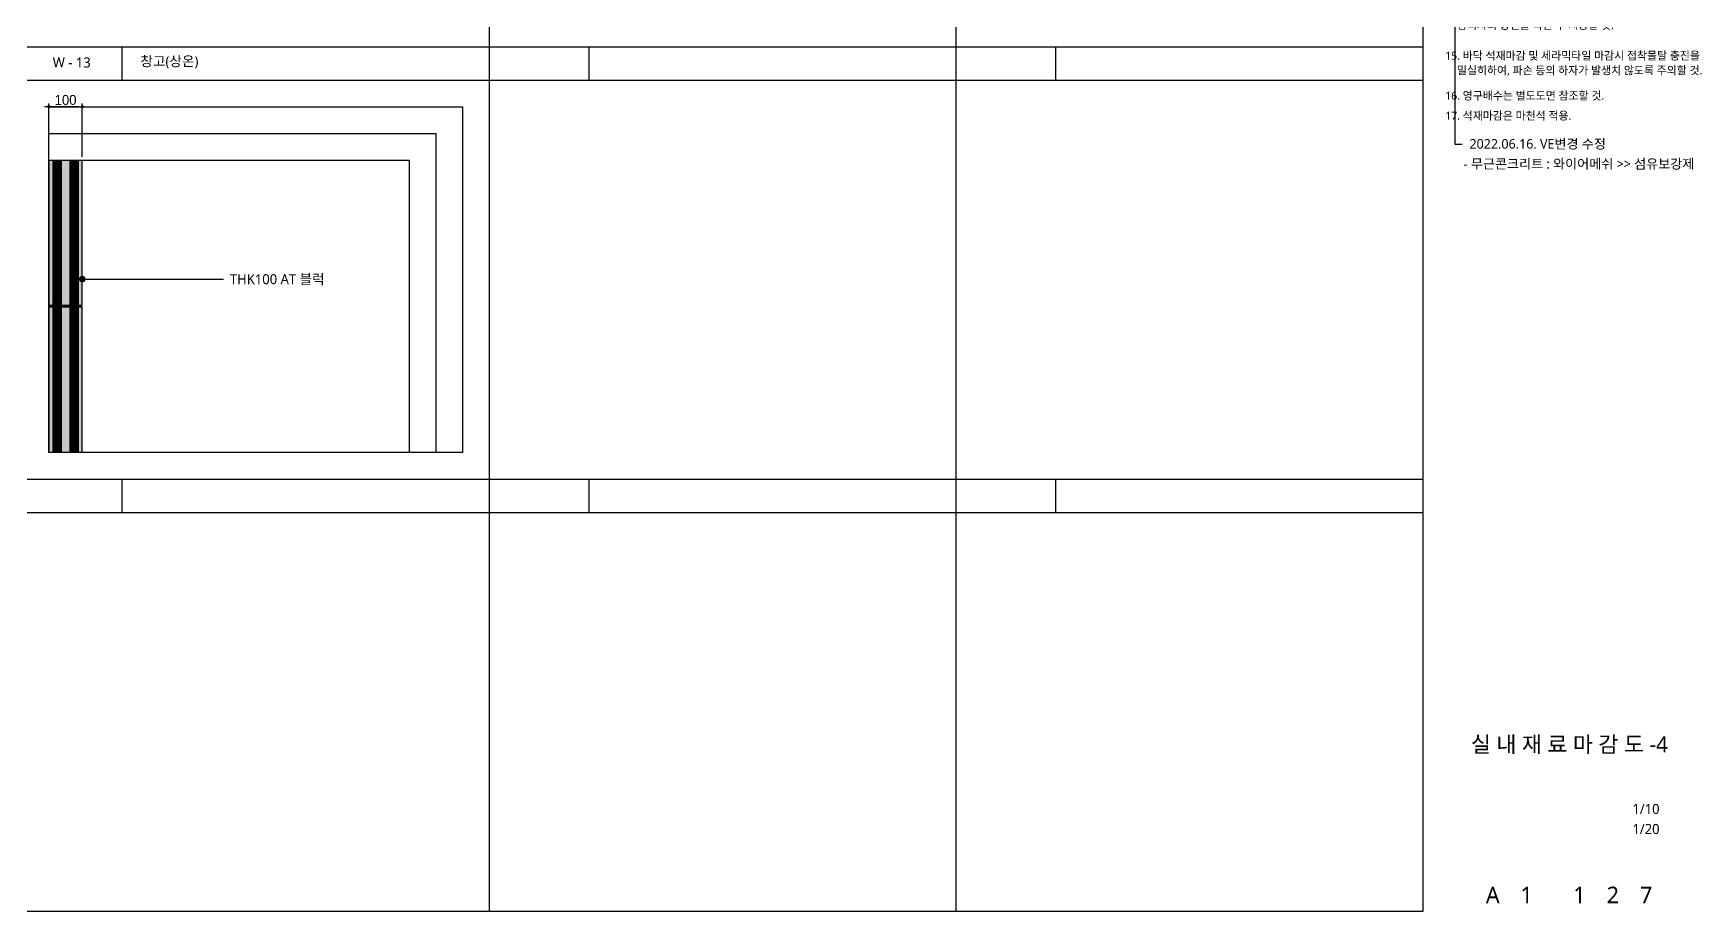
# Model space of a CAD drawing. Header units: millimetres. Extents: x 14892468 to 15300900, y -3565850 to -3401345.
# Drawn here: x 15138230 to 15143233, y -3412705 to -3410070 of the extents above; entities that cross this region are included whole.
import ezdxf
from ezdxf.enums import TextEntityAlignment as Align

# ---------------------------------------------------------------- set-up
doc = ezdxf.new("R2010")
doc.units = ezdxf.units.MM
doc.header["$LTSCALE"] = 100
doc.header["$MEASUREMENT"] = 0
doc.header["$PDSIZE"] = -10
doc.linetypes.add('ACAD_ISO03W100', pattern=[30, 12, -18])
doc.linetypes.add('HID', pattern=[2.5, 1.5, -1])
doc.layers.get('0').update_dxf_attribs({"linetype": 'CONTINUOUS'})
doc.layers.get('Defpoints').update_dxf_attribs({"color": 171, "linetype": 'CONTINUOUS'})
for name, color, linetype in [('AT블럭', 7, 'CONTINUOUS'), ('CHART', 7, 'CONTINUOUS'), ('DIM', 7, 'CONTINUOUS'), ('HAT', 253, 'CONTINUOUS'), ('LED', 7, 'CONTINUOUS'), ('sealant', 4, 'CONTINUOUS'), ('TEXT(MIN)', 7, 'CONTINUOUS'), ('TEXT-TITLE', 6, 'CONTINUOUS'), ('TEXT-기입', 6, 'CONTINUOUS')]:
    doc.layers.add(name, color=color, linetype=linetype)
doc.layers.add('VE변경사항적용-20220616', color=10, linetype='CONTINUOUS', plot=False)
doc.styles.add('ARIAL', font='arial.ttf')
doc.styles.add('CGS', font='cgse', dxfattribs={"bigfont": 'cgs'})
doc.styles.add('나눔바른고딕', font='NanumBarunGothic.ttf')
doc.styles.add('돋움', font='')
doc.styles.get('돋움').set_extended_font_data('Dotum')
doc.dimstyles.new('CJA', dxfattribs={"dimscale": 50, "dimtxt": 3, "dimasz": 1.2, "dimexe": 2, "dimexo": 3, "dimgap": 1, "dimtad": 1, "dimdec": 0, "dimdsep": 46, "dimtxsty": 'ARIAL', "dimblk": 'CJDOT', "dimcen": 1, "dimclrd": 7, "dimclre": 7, "dimclrt": 3, "dimadec": 0, "dimazin": 0, "dimtfac": 1, "dimtdec": 0, "dimtix": 1, "dimtofl": 0, "dimtmove": 2, "dimatfit": 3, "dimldrblk": 'CJDOT', "dimfxl": 1, "dimtolj": 1, "dimlwd": -1, "dimlwe": -1, "dimarcsym": 0})
doc.dimstyles.new('NDIM 1200', dxfattribs={"dimscale": 500, "dimtxt": 3, "dimasz": 1, "dimexe": 2, "dimexo": 2, "dimgap": 1, "dimtad": 1, "dimdec": 0, "dimdsep": 46, "dimtxsty": 'CGS', "dimblk": 'DOT0', "dimcen": 1, "dimdle": 8, "dimclrd": 2, "dimclre": 2, "dimclrt": 2, "dimadec": 0, "dimazin": 0, "dimtfac": 1, "dimtdec": 0, "dimtix": 1, "dimtmove": 2, "dimatfit": 3, "dimldrblk": 'DOT0', "dimfxl": 1, "dimtolj": 1, "dimtzin": 0, "dimlwd": -1, "dimlwe": -1, "dimarcsym": 0})

# ---------------------------------------------------------------- blocks, each defined once
blk = doc.blocks.new('gfdeafdsaf')
at = {"layer": 'TEXT(MIN)', "style": '나눔바른고딕'}
for s, p in [('1. 도면과 재료가 상이한 경우, 재료마감표를 우선으로 함.', (15502606, -2335323)), ('2. 서로 다른 바닥마감이 만나는 모든 곳에는', (15502606, -2338323)), ('THK1.5 SUS재료분리대 설치(W:40)', (15504346, -2340523)), ('3. 거실의 용도로 사용되는 실 내부의 석고보드부분 도장', (15502606, -2344323)), ('공사시 ALL PUTTY후 도장.(천장 마감+200이상)', (15504346, -2346523)), ('창고에 면하는 부분은 이음 부분 PUTTY후 도장.', (15504346, -2348723)), ('4. 모든 바닥 무근콘크리트는 섬유보강재 삽입.', (15502606, -2353323)), ('- 경사로, 주차장 : 24Mpa', (15504346, -2355666)), ('- 초평탄바닥(냉장냉동창고) : 27Mpa', (15504346, -2357766)), ('- 기타(방수 보호층 등) : 18Mpa', (15504346, -2359866)), ('5. 모든 내장재는 법적 기준에 맞는 불연 및 방염자재를', (15502606, -2363266)), ('사용할 것. (건축물의 피난·방화구조등의 기준에 관한', (15504346, -2365466)), ('규칙 제24조 건축물의 마감)', (15504346, -2367666)), ('6. 방습벽은 벽배수판 시공.', (15502606, -2372266)), ('7. 흙에 면하는 바닥 및 내부는 침투성방수.', (15502606, -2375266)), ('8. 외벽 흙과 접하는 부분은 고무화아스팔트복합방수 위', (15502606, -2378266)), ('THK20 이상 보호재를 시공할 것.', (15504346, -2380466)), ('9. 기초 콘크리트 타설 전에 PE필름 2겹 시공할 것.', (15502606, -2384266)), ('10. 각 층 상부 슬라브 및 구조체의 시공이 완료된 이후,', (15502606, -2387266)), ('양생이 완료된 후 및 준공 전 하부면을 반드시 청소하여', (15504346, -2389466)), ('감독관 및 감리자의 승인을 득할 것.', (15504346, -2391666)), ('11. 전기 및 기계 관련사항은 해당도면 참조.', (15502606, -2396266)), ('12. 시공전 SHOP DWG를 감독관 및 감리자에게', (15502606, -2399266)), ('제출하여 승인을 득할 것.', (15504346, -2401466)), ('13. 창고 바닥(콘크리트 표면강화제) 마감 성능 기준', (15502606, -2405266)), ('- 바닥 평활도 : FM2 등급', (15503239, -2407466)), ('- 마모 저항도 : AR1 등급', (15503239, -2409666)), ('14. 저온창고의 방열을 위한 단열재 계획(벽, 천정 등)은', (15502606, -2414266)), ('별도의 저온창고공사 도면을 확인하여, 감독관 및 ', (15504346, -2416466)), ('감리자의 승인을 득한 후 시공할 것.', (15504346, -2418666)), ('15. 바닥 석재마감 및 세라믹타일 마감시 접착몰탈 충진을', (15502606, -2423266)), ('밀실히하여, 파손 등의 하자가 발생치 않도록 주의할 것.', (15504346, -2425466)), ('16. 영구배수는 별도도면 참조할 것.', (15502606, -2429266)), ('17. 석재마감은 마천석 적용.', (15502606, -2432266))]:
    blk.add_text(s, height=1200, dxfattribs=at).set_placement(p, align=Align.MIDDLE_LEFT)
blk = doc.blocks.new('DOT0')
blk.add_line((-3, 0), (3, 0))
at = {"color": 6}
blk.add_circle((0, 0), 0.75, dxfattribs=at)
blk = doc.blocks.new('CJDOT')
blk.add_line((-1.33, 0), (1.33, 0))
at = {"const_width": 0.5}
blk.add_lwpolyline([(-0.25, 0, 1), (0.25, 0, 1)], format="xyb", close=True, dxfattribs=at)
blk = doc.blocks.new('*D84')
at = {"layer": 'Defpoints', "color": 0, "transparency": 16777216}
for p in [(15138276.9, -3410290.2), (15138276.9, -3410450.2), (15138376.9, -3410450.2)]:
    blk.add_point(p, dxfattribs=at)
at = {"layer": 'DIM', "color": 7, "transparency": 16777216}
for p, q in [((15138276.9, -3410440.2), (15138276.9, -3410280.2)), ((15138376.9, -3410440.2), (15138376.9, -3410280.2)), ((15138366.9, -3410290.2), (15138286.9, -3410290.2))]:
    blk.add_line(p, q, dxfattribs=at)
at = {"layer": 'DIM', "color": 7, "transparency": 16777216, "xscale": 10, "yscale": 10, "zscale": 10, "rotation": 180}
blk.add_blockref('CJDOT', (15138276.9, -3410290.2), dxfattribs=at)
at = {"layer": 'DIM', "color": 7, "transparency": 16777216, "xscale": 10, "yscale": 10, "zscale": 10}
blk.add_blockref('CJDOT', (15138376.9, -3410290.2), dxfattribs=at)
at = {"layer": 'DIM', "color": 3, "transparency": 16777216, "insert": (15138326.9, -3410270.1), "char_height": 30, "attachment_point": 5, "style": '돋움'}
blk.add_mtext('\\A1;100', dxfattribs=at)

msp = doc.modelspace()

# ---------------------------------------------------------------- hatches: boundary and pattern name
at = {"layer": 'HAT'}
h = msp.add_hatch(dxfattribs=at)
h.set_pattern_fill('DOTS', color=256, scale=4, angle=90)
h.set_pattern_definition([(90, (15137409.9485, -3409035.5686), (-6.35, 3.175), [0, -6.35])])
h.paths.add_polyline_path([(15138339.8, -3410885.9), (15138339.8, -3410883.6), (15138339.8, -3410880.6), (15138339.8, -3410450.2), (15138314.1, -3410450.2), (15138314.1, -3410880.6), (15138314.1, -3410883.6), (15138314.1, -3410885.9)])
h.paths.add_polyline_path([(15138339.8, -3410891.9), (15138314.1, -3410891.9), (15138314.1, -3411327.7), (15138339.8, -3411327.7)])
h.paths.add_polyline_path([(15138289.1, -3410883.6), (15138289.1, -3410880.6), (15138289.1, -3410450.2), (15138276.9, -3410450.2), (15138276.9, -3410885.9), (15138289.1, -3410885.9)])
h.paths.add_polyline_path([(15138376.9, -3410885.9), (15138376.9, -3410450.2), (15138364.8, -3410450.2), (15138364.8, -3410880.6), (15138364.8, -3410883.6), (15138364.8, -3410885.9)])
h.paths.add_polyline_path([(15138289.1, -3411327.7), (15138289.1, -3410891.9), (15138276.9, -3410891.9), (15138276.9, -3411327.7)])
h.paths.add_polyline_path([(15138376.9, -3411327.7), (15138376.9, -3410891.9), (15138364.8, -3410891.9), (15138364.8, -3411327.7)])
h = msp.add_hatch(dxfattribs=at)
h.set_pattern_fill('_USER', color=256, scale=3, angle=135, double=1, pattern_type=0)
h.set_pattern_definition([(135, (15138326.9313, -3410826.407), (-2.12132, -2.12132), []), (225, (15138326.9313, -3410826.407), (2.12132, -2.12132), [])])
h.paths.add_polyline_path([(15138339.8, -3410880.6), (15138364.8, -3410880.6), (15138364.8, -3410545.9), (15138364.8, -3410450.2), (15138339.8, -3410450.2), (15138339.8, -3410545.9)])
h.paths.add_polyline_path([(15138314.1, -3410880.6), (15138314.1, -3410545.9), (15138314.1, -3410450.2), (15138289.1, -3410450.2), (15138289.1, -3410545.9), (15138289.1, -3410880.6)])
h.paths.add_polyline_path([(15138364.8, -3410891.9), (15138364.8, -3410888.9), (15138364.8, -3410886.6), (15138339.8, -3410886.6), (15138339.8, -3410888.9), (15138339.8, -3410891.9), (15138339.8, -3411327.7), (15138364.8, -3411327.7)])
h.paths.add_polyline_path([(15138314.1, -3411327.7), (15138314.1, -3410891.9), (15138314.1, -3410888.9), (15138314.1, -3410886.6), (15138289.1, -3410886.6), (15138289.1, -3410888.9), (15138289.1, -3410891.9), (15138289.1, -3411327.7)])

# ---------------------------------------------------------------- linework, layer by layer
at = {"layer": 'AT블럭'}
for p, q in [((15138276.9, -3410450.2), (15138276.9, -3410885.9)), ((15138289.1, -3410450.2), (15138289.1, -3410880.6)), ((15138314.1, -3410450.2), (15138314.1, -3410880.6)), ((15138339.8, -3410450.2), (15138339.8, -3410880.6)), ((15138364.8, -3410450.2), (15138364.8, -3410880.6)), ((15138376.9, -3410885.9), (15138376.9, -3410450.2)), ((15138289.1, -3410880.6), (15138314.1, -3410880.6)), ((15138289.1, -3410880.6), (15138289.1, -3410885.9)), ((15138314.1, -3410880.6), (15138314.1, -3410885.9)), ((15138339.8, -3410880.6), (15138364.8, -3410880.6)), ((15138339.8, -3410885.9), (15138339.8, -3410880.6)), ((15138364.8, -3410885.9), (15138364.8, -3410880.6)), ((15138276.9, -3410885.9), (15138289.1, -3410885.9)), ((15138289.1, -3410891.9), (15138276.9, -3410891.9)), ((15138276.9, -3410891.9), (15138276.9, -3411327.7)), ((15138314.1, -3410886.6), (15138289.1, -3410886.6)), ((15138289.1, -3410886.6), (15138289.1, -3410891.9)), ((15138289.1, -3410891.9), (15138289.1, -3411327.7)), ((15138314.1, -3410885.9), (15138339.8, -3410885.9)), ((15138314.1, -3410886.6), (15138314.1, -3410891.9)), ((15138339.8, -3410891.9), (15138314.1, -3410891.9)), ((15138314.1, -3410891.9), (15138314.1, -3411327.7)), ((15138364.8, -3410886.6), (15138339.8, -3410886.6)), ((15138339.8, -3410886.6), (15138339.8, -3410891.9)), ((15138339.8, -3410891.9), (15138339.8, -3411327.7)), ((15138364.8, -3410885.9), (15138376.9, -3410885.9)), ((15138364.8, -3410886.6), (15138364.8, -3410891.9)), ((15138376.9, -3410891.9), (15138364.8, -3410891.9)), ((15138364.8, -3410891.9), (15138364.8, -3411327.7)), ((15138376.9, -3411327.7), (15138376.9, -3410891.9))]:
    msp.add_line(p, q, dxfattribs=at)
at = {"layer": 'CHART', "ltscale": 5}
for p, q in [((15139596.9, -3407515.2), (15139596.9, -3412705.2)), ((15140996.9, -3407515.2), (15140996.9, -3412705.2)), ((15135396.9, -3410110.2), (15142396.9, -3410110.2)), ((15138496.9, -3410210.2), (15138496.9, -3410110.2)), ((15139896.9, -3410210.2), (15139896.9, -3410110.2)), ((15141296.9, -3410210.2), (15141296.9, -3410110.2)), ((15135396.9, -3410210.2), (15142396.9, -3410210.2)), ((15135396.9, -3411407.7), (15142396.9, -3411407.7)), ((15138496.9, -3411507.7), (15138496.9, -3411407.7)), ((15139896.9, -3411507.7), (15139896.9, -3411407.7)), ((15141296.9, -3411507.7), (15141296.9, -3411407.7)), ((15135396.9, -3411507.7), (15142396.9, -3411507.7))]:
    msp.add_line(p, q, dxfattribs=at)
msp.add_lwpolyline([(15142396.9, -3412705.2), (15135396.9, -3412705.2), (15135396.9, -3407515.2), (15142396.9, -3407515.2)], close=True, dxfattribs=at)
at = {"layer": 'Defpoints'}
for points in [[(15138276.9, -3410290.2), (15139516.9, -3410290.2), (15139516.9, -3411327.7), (15138276.9, -3411327.7)], [(15138276.9, -3410370.2), (15139436.9, -3410370.2), (15139436.9, -3411327.7), (15138276.9, -3411327.7)], [(15138276.9, -3410450.2), (15139356.9, -3410450.2), (15139356.9, -3411327.7), (15138276.9, -3411327.7)]]:
    msp.add_lwpolyline(points, close=True, dxfattribs=at)
at = {"layer": 'sealant', "color": 253, "linetype": 'HID', "ltscale": 5, "const_width": 5}
msp.add_lwpolyline([(15138276.9, -3410888.9), (15138289.1, -3410888.9), (15138289.1, -3410883.6), (15138314.1, -3410883.6), (15138314.1, -3410888.9), (15138339.8, -3410888.9), (15138339.8, -3410883.6), (15138364.8, -3410883.6), (15138364.8, -3410888.9), (15138376.9, -3410888.9)], dxfattribs=at)
at = {"layer": 'VE변경사항적용-20220616'}
msp.add_lwpolyline([(15142493.5, -3408775.3), (15142493.5, -3410402.6), (15142514.9, -3410402.6)], dxfattribs=at)

# ---------------------------------------------------------------- block references
at = {"xscale": 0.01999999999999955, "yscale": 0.01999999999999955, "zscale": 0.01999999999999955}
msp.add_blockref('gfdeafdsaf', (14832412.4, -3361671.9), dxfattribs=at)

# ---------------------------------------------------------------- texts
at = {"layer": 'TEXT(MIN)', "style": '나눔바른고딕'}
msp.add_text('THK100 AT 블럭', height=30, dxfattribs=at).set_placement((15138819.5, -3410822.7))
at = {"layer": 'TEXT-TITLE', "style": '나눔바른고딕'}
msp.add_text('실 내 재 료 마 감 도 -4', height=48, dxfattribs=at).set_placement((15142836.9, -3412227), align=Align.CENTER)
at = {"layer": 'TEXT-기입', "style": '나눔바른고딕'}
for s, p in [('W - 13', (15138288.4, -3410172.5)), ('창고(상온)', (15138551.2, -3410168.9))]:
    msp.add_text(s, height=30, dxfattribs=at).set_placement(p)
for s, p in [('1/10', (15143025.6, -3412421.1)), ('1/20', (15143025.6, -3412481.1))]:
    msp.add_text(s, height=30, dxfattribs=at).set_placement(p, align=Align.BOTTOM_LEFT)
for s, p in [('A', (15142606.9, -3412655.2)), ('1', (15142708.5, -3412655.2)), ('1', (15142866.9, -3412655.2)), ('2', (15142966.9, -3412655.2)), ('7', (15143066.9, -3412655.2))]:
    msp.add_text(s, height=50, dxfattribs=at).set_placement(p, align=Align.MIDDLE_CENTER)
at = {"layer": 'VE변경사항적용-20220616', "linetype": 'ACAD_ISO03W100', "style": '나눔바른고딕'}
for s, p in [('2022.06.16. VE변경 수정', (15142741.6, -3410401.7)), ('- 무근콘크리트 : 와이어메쉬 >> 섬유보강제', (15142865.5, -3410461.7))]:
    msp.add_text(s, height=28.8, dxfattribs=at).set_placement(p, align=Align.MIDDLE_CENTER)

# ---------------------------------------------------------------- dimensions: what is measured, and where the dimension line sits
at = {"layer": 'DIM'}
dim = msp.add_linear_dim(base=(15138276.9, -3410290.2), p1=(15138376.9, -3410450.2), p2=(15138276.9, -3410450.2), angle=180, dimstyle='CJA', override={"dimscale": 10, "dimasz": 1, "dimexe": 1, "dimexo": 1, "dimgap": 0.5, "dimtxsty": '돋움', "dimtofl": 1}, dxfattribs=at)
dim.commit()
dim.dimension.update_dxf_attribs({"geometry": '*D84', "text_midpoint": (15138326.9, -3410270.1)})

# ---------------------------------------------------------------- leaders
at = {"layer": 'LED', "ltscale": 10000}
msp.add_leader([(15138376.9, -3410807.6), (15138657.6, -3410807.6), (15138800.9, -3410807.6)], dimstyle='NDIM 1200', override={"dimscale": 20, "dimtad": 0, "dimclrd": 256, "dimldrblk": 'Dot'}, dxfattribs=at)

doc.saveas('drawing.dxf')
